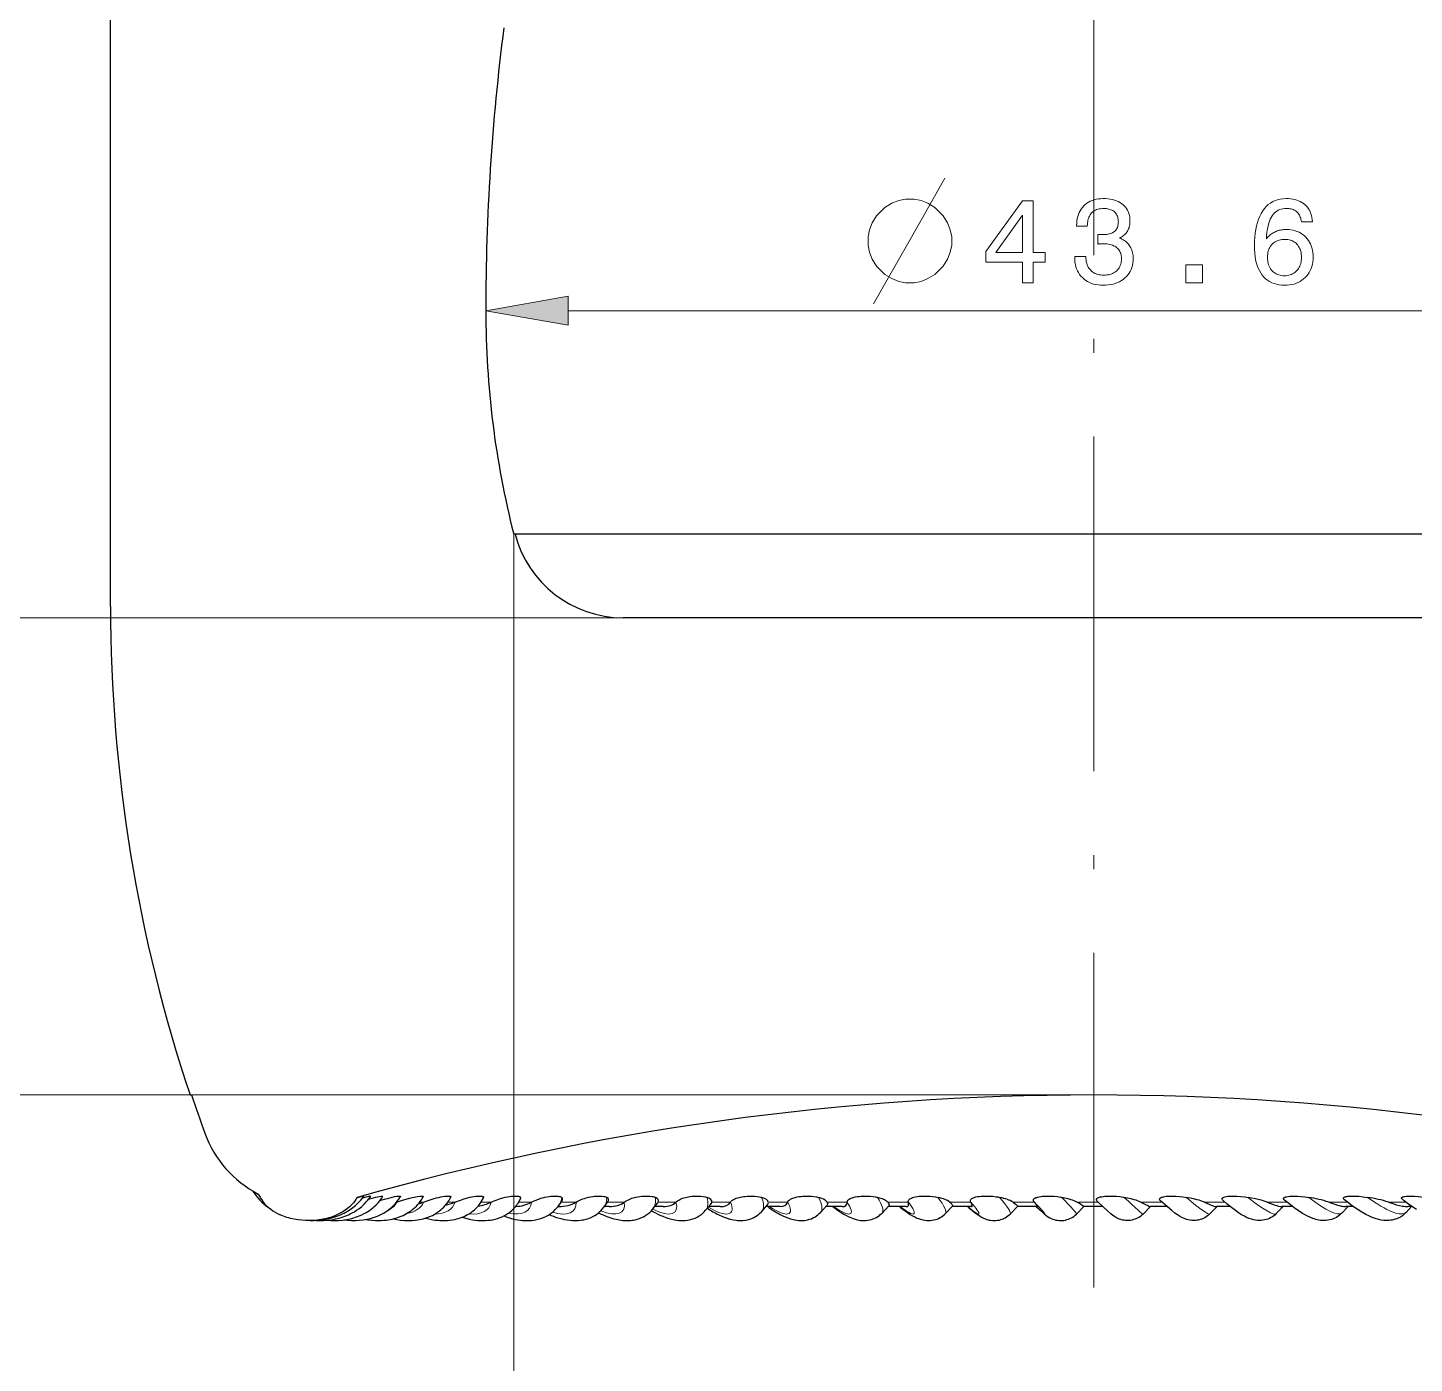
# Model space of a CAD drawing. Extents: x 0 to 297, y 0 to 420.
# Drawn here: x 108.4 to 158.1, y 108.6 to 156.46 of the extents above; entities that cross this region are included whole.
import ezdxf

# ---------------------------------------------------------------- set-up
doc = ezdxf.new("R2010")
doc.units = 0
doc.linetypes.add('DASHDOT', pattern=[18.5, 12, -3, 0.5, -3])

msp = doc.modelspace()

# ---------------------------------------------------------------- linework, layer by layer
at = {"color": 7, "linetype": 'DASHDOT', "lineweight": 13}
msp.add_line((146.616, 111.312), (146.616, 385.317), dxfattribs=at)
at = {"color": 7, "lineweight": 30}
for p, q in [((111.366, 135.715), (111.366, 248.215)), ((167.416, 138.315), (125.816, 138.315)), ((167.366, 138.315), (125.866, 138.315)), ((163.493, 135.315), (129.739, 135.315))]:
    msp.add_line(p, q, dxfattribs=at)
at = {"color": 7, "lineweight": 13}
for p, q in [((127.771, 146.315), (165.462, 146.315)), ((125.816, 138.315), (125.816, 89.014)), ((129.739, 135.315), (84.124, 135.315)), ((146.614, 118.215), (84.124, 118.215))]:
    msp.add_line(p, q, dxfattribs=at)
at = {"color": 7, "lineweight": 30, "ltscale": 0.00125}
msp.add_line((114.216, 118.215), (114.266, 118.215), dxfattribs=at)
at = {"color": 7, "lineweight": 30, "ltscale": 0.000742164}
msp.add_line((120.187, 114.515), (120.202, 114.541), dxfattribs=at)
at = {"color": 7, "lineweight": 30, "ltscale": 0.000290862}
msp.add_line((121.614, 114.37), (121.625, 114.374), dxfattribs=at)
at = {"color": 7, "lineweight": 13, "ltscale": 0.000191116}
msp.add_line((121.625, 114.374), (121.618, 114.374), dxfattribs=at)
at = {"color": 7, "lineweight": 30, "ltscale": 8.27816e-05}
msp.add_line((121.628, 114.375), (121.625, 114.374), dxfattribs=at)
at = {"color": 7, "lineweight": 13, "ltscale": 0.003363}
msp.add_line((122.581, 114.374), (122.447, 114.374), dxfattribs=at)
at = {"color": 7, "lineweight": 30, "ltscale": 7.72495e-05}
msp.add_line((122.584, 114.375), (122.581, 114.374), dxfattribs=at)
at = {"color": 7, "lineweight": 13, "ltscale": 0.006332}
msp.add_line((123.71, 114.374), (123.457, 114.374), dxfattribs=at)
at = {"color": 7, "lineweight": 30, "ltscale": 7.14276e-05}
msp.add_line((123.713, 114.375), (123.71, 114.374), dxfattribs=at)
at = {"color": 7, "lineweight": 13, "ltscale": 0.009035}
msp.add_line((125.004, 114.374), (124.643, 114.374), dxfattribs=at)
at = {"color": 7, "lineweight": 30, "ltscale": 0.001961}
msp.add_line((124.683, 114.441), (124.721, 114.51), dxfattribs=at)
at = {"color": 7, "lineweight": 30, "ltscale": 6.50048e-05}
msp.add_line((125.007, 114.375), (125.004, 114.374), dxfattribs=at)
at = {"color": 7, "lineweight": 30, "ltscale": 0.003677}
msp.add_line((125.975, 114.344), (126.054, 114.468), dxfattribs=at)
at = {"color": 7, "lineweight": 13, "ltscale": 0.011508}
msp.add_line((126.454, 114.374), (125.994, 114.374), dxfattribs=at)
at = {"color": 7, "lineweight": 30, "ltscale": 5.85606e-05}
msp.add_line((126.456, 114.375), (126.454, 114.374), dxfattribs=at)
at = {"color": 7, "lineweight": 30, "ltscale": 0.005023}
msp.add_line((127.434, 114.26), (127.548, 114.426), dxfattribs=at)
at = {"color": 7, "lineweight": 13, "ltscale": 0.013426}
msp.add_line((128.049, 114.374), (127.512, 114.374), dxfattribs=at)
at = {"color": 7, "lineweight": 30, "ltscale": 5.18462e-05}
msp.add_line((128.051, 114.375), (128.049, 114.374), dxfattribs=at)
at = {"color": 7, "lineweight": 30, "ltscale": 0.006027}
msp.add_line((129.048, 114.19), (129.193, 114.383), dxfattribs=at)
at = {"color": 7, "lineweight": 13, "ltscale": 0.014812}
msp.add_line((129.778, 114.374), (129.186, 114.374), dxfattribs=at)
at = {"color": 7, "lineweight": 30, "ltscale": 4.53372e-05}
msp.add_line((129.78, 114.375), (129.778, 114.374), dxfattribs=at)
at = {"color": 7, "lineweight": 30, "ltscale": 0.006765}
msp.add_line((130.806, 114.131), (130.976, 114.342), dxfattribs=at)
at = {"color": 7, "lineweight": 13, "ltscale": 0.015791}
msp.add_line((131.628, 114.374), (130.997, 114.374), dxfattribs=at)
at = {"color": 7, "lineweight": 30, "ltscale": 3.93857e-05}
msp.add_line((131.629, 114.375), (131.628, 114.374), dxfattribs=at)
at = {"color": 7, "lineweight": 13, "ltscale": 0.016655}
msp.add_line((133.587, 114.374), (132.92, 114.374), dxfattribs=at)
at = {"color": 7, "lineweight": 30, "ltscale": 3.38564e-05}
msp.add_line((133.587, 114.375), (133.587, 114.374), dxfattribs=at)
at = {"color": 7, "lineweight": 13, "ltscale": 0.0174}
msp.add_line((135.639, 114.374), (134.943, 114.374), dxfattribs=at)
at = {"color": 7, "lineweight": 30, "ltscale": 3.00491e-05}
msp.add_line((135.639, 114.375), (135.639, 114.374), dxfattribs=at)
at = {"color": 7, "lineweight": 13, "ltscale": 0.018019}
msp.add_line((137.77, 114.374), (137.049, 114.374), dxfattribs=at)
at = {"color": 7, "lineweight": 30, "ltscale": 2.827e-05}
msp.add_line((137.77, 114.375), (137.77, 114.374), dxfattribs=at)
at = {"color": 7, "lineweight": 13, "ltscale": 0.018509}
msp.add_line((139.965, 114.374), (139.224, 114.374), dxfattribs=at)
at = {"color": 7, "lineweight": 30, "ltscale": 2.90519e-05}
msp.add_line((139.964, 114.375), (139.965, 114.374), dxfattribs=at)
at = {"color": 7, "lineweight": 13, "ltscale": 0.018865}
msp.add_line((142.207, 114.374), (141.453, 114.374), dxfattribs=at)
at = {"color": 7, "lineweight": 30, "ltscale": 3.2272e-05}
msp.add_line((142.207, 114.375), (142.207, 114.374), dxfattribs=at)
at = {"color": 7, "lineweight": 13, "ltscale": 0.019085}
msp.add_line((144.482, 114.374), (143.719, 114.374), dxfattribs=at)
at = {"color": 7, "lineweight": 30, "ltscale": 3.70733e-05}
msp.add_line((144.481, 114.375), (144.482, 114.374), dxfattribs=at)
at = {"color": 7, "lineweight": 13, "ltscale": 0.019168}
msp.add_line((146.772, 114.374), (146.005, 114.374), dxfattribs=at)
at = {"color": 7, "lineweight": 13, "ltscale": 0.019112}
msp.add_line((149.061, 114.374), (148.296, 114.374), dxfattribs=at)
at = {"color": 7, "lineweight": 13, "ltscale": 0.018476}
msp.add_line((151.314, 114.374), (150.575, 114.374), dxfattribs=at)
at = {"color": 7, "lineweight": 13, "ltscale": 0.017774}
msp.add_line((153.537, 114.374), (152.826, 114.374), dxfattribs=at)
at = {"color": 7, "lineweight": 13, "ltscale": 0.01684}
msp.add_line((155.705, 114.374), (155.031, 114.374), dxfattribs=at)
at = {"color": 7, "lineweight": 13, "ltscale": 0.015709}
msp.add_line((157.805, 114.374), (157.176, 114.374), dxfattribs=at)
at = {"color": 7, "lineweight": 30, "ltscale": 0.002009}
msp.add_line((127.089, 113.931), (127.163, 113.9), dxfattribs=at)
at = {"color": 7, "lineweight": 30, "ltscale": 0.000643539}
msp.add_line((127.427, 114.215), (127.402, 114.215), dxfattribs=at)
at = {"color": 7, "lineweight": 30, "ltscale": 0.0043}
msp.add_line((129.239, 114.215), (129.067, 114.215), dxfattribs=at)
at = {"color": 7, "lineweight": 30, "ltscale": 0.007533}
msp.add_line((131.175, 114.215), (130.874, 114.215), dxfattribs=at)
at = {"color": 7, "lineweight": 30, "ltscale": 0.007391}
msp.add_line((132.697, 114.082), (132.889, 114.307), dxfattribs=at)
at = {"color": 7, "lineweight": 30, "ltscale": 0.010326}
msp.add_line((133.223, 114.215), (132.81, 114.215), dxfattribs=at)
at = {"color": 7, "lineweight": 30, "ltscale": 0.007921}
msp.add_line((134.706, 114.042), (134.917, 114.278), dxfattribs=at)
at = {"color": 7, "lineweight": 30, "ltscale": 0.012704}
msp.add_line((135.368, 114.215), (134.86, 114.215), dxfattribs=at)
at = {"color": 7, "lineweight": 30, "ltscale": 0.008365}
msp.add_line((136.818, 114.01), (137.046, 114.255), dxfattribs=at)
at = {"color": 7, "lineweight": 30, "ltscale": 0.01463}
msp.add_line((137.593, 114.215), (137.008, 114.215), dxfattribs=at)
at = {"color": 7, "lineweight": 30, "ltscale": 0.008727}
msp.add_line((139.019, 113.986), (139.26, 114.238), dxfattribs=at)
at = {"color": 7, "lineweight": 30, "ltscale": 0.016133}
msp.add_line((139.884, 114.215), (139.238, 114.215), dxfattribs=at)
at = {"color": 7, "lineweight": 30, "ltscale": 0.009014}
msp.add_line((141.292, 113.968), (141.544, 114.226), dxfattribs=at)
at = {"color": 7, "lineweight": 30, "ltscale": 0.017215}
msp.add_line((142.222, 114.215), (141.534, 114.215), dxfattribs=at)
at = {"color": 7, "lineweight": 30, "ltscale": 0.009223}
msp.add_line((143.621, 113.956), (143.881, 114.218), dxfattribs=at)
at = {"color": 7, "lineweight": 30, "ltscale": 0.018061}
msp.add_line((144.593, 114.215), (143.871, 114.215), dxfattribs=at)
at = {"color": 7, "lineweight": 30, "ltscale": 0.006189}
msp.add_line((144.549, 114.215), (144.731, 114.047), dxfattribs=at)
at = {"color": 7, "lineweight": 30, "ltscale": 0.009359}
msp.add_line((145.989, 113.95), (146.253, 114.215), dxfattribs=at)
at = {"color": 7, "lineweight": 30, "ltscale": 0.01712}
msp.add_line((146.938, 114.215), (146.253, 114.215), dxfattribs=at)
at = {"color": 7, "lineweight": 30, "ltscale": 0.009419}
msp.add_line((148.378, 113.95), (148.644, 114.217), dxfattribs=at)
at = {"color": 7, "lineweight": 30, "ltscale": 0.014911}
msp.add_line((149.235, 114.215), (148.638, 114.215), dxfattribs=at)
at = {"color": 7, "lineweight": 30, "ltscale": 0.009121}
msp.add_line((150.772, 113.956), (151.029, 114.215), dxfattribs=at)
at = {"color": 7, "lineweight": 30, "ltscale": 0.012449}
msp.add_line((151.507, 114.215), (151.009, 114.215), dxfattribs=at)
at = {"color": 7, "lineweight": 30, "ltscale": 0.00865}
msp.add_line((153.153, 113.968), (153.395, 114.215), dxfattribs=at)
at = {"color": 7, "lineweight": 30, "ltscale": 0.009764}
msp.add_line((153.738, 114.215), (153.348, 114.215), dxfattribs=at)
at = {"color": 7, "lineweight": 30, "ltscale": 0.007937}
msp.add_line((155.505, 113.986), (155.724, 114.215), dxfattribs=at)
at = {"color": 7, "lineweight": 30, "ltscale": 0.006901}
msp.add_line((155.914, 114.215), (155.638, 114.215), dxfattribs=at)
at = {"color": 7, "lineweight": 30, "ltscale": 0.006989}
msp.add_line((157.81, 114.01), (158, 114.215), dxfattribs=at)
at = {"color": 7, "lineweight": 30, "ltscale": 0.00389}
msp.add_line((158.019, 114.215), (157.864, 114.215), dxfattribs=at)
at = {"color": 7, "lineweight": 13}
msp.add_lwpolyline([(138.717, 146.565), (140.417, 149.565), (141.267, 151.065)], dxfattribs=at)
for points in [[(140.167, 150.315), (139.867, 150.315), (139.617, 150.265), (139.367, 150.165), (139.117, 150.015), (138.817, 149.715), (138.667, 149.465), (138.567, 149.215), (138.517, 148.965), (138.517, 148.665), (138.567, 148.415), (138.667, 148.165), (138.817, 147.915), (139.117, 147.615), (139.367, 147.465), (139.617, 147.365), (139.867, 147.315), (140.167, 147.315), (140.417, 147.365), (140.667, 147.465), (140.917, 147.615), (141.217, 147.915), (141.367, 148.165), (141.467, 148.415), (141.517, 148.665), (141.517, 148.965), (141.467, 149.215), (141.367, 149.465), (141.217, 149.715), (140.917, 150.015), (140.667, 150.165), (140.417, 150.265)], [(144.054, 147.315), (144.054, 148.057), (142.736, 148.057), (142.736, 148.437), (144.05, 150.248), (144.442, 150.248), (144.442, 148.403), (144.87, 148.403), (144.87, 148.057), (144.442, 148.057), (144.442, 147.315)], [(145.926, 148.255), (146.325, 148.255), (146.328, 148.194), (146.334, 148.135), (146.343, 148.078), (146.356, 148.025), (146.371, 147.975), (146.39, 147.927), (146.413, 147.882), (146.438, 147.84), (146.467, 147.801), (146.499, 147.765), (146.533, 147.732), (146.571, 147.703), (146.611, 147.677), (146.654, 147.654), (146.7, 147.635), (146.748, 147.619), (146.799, 147.607), (146.852, 147.598), (146.909, 147.593), (146.968, 147.591), (147.025, 147.593), (147.081, 147.598), (147.133, 147.606), (147.184, 147.617), (147.231, 147.631), (147.277, 147.648), (147.319, 147.669), (147.36, 147.692), (147.397, 147.719), (147.433, 147.749), (147.465, 147.782), (147.494, 147.817), (147.519, 147.855), (147.541, 147.895), (147.56, 147.937), (147.575, 147.982), (147.587, 148.029), (147.595, 148.078), (147.601, 148.13), (147.602, 148.184), (147.601, 148.233), (147.596, 148.28), (147.587, 148.324), (147.575, 148.367), (147.56, 148.407), (147.542, 148.445), (147.52, 148.481), (147.495, 148.514), (147.467, 148.546), (147.435, 148.575), (147.4, 148.601), (147.362, 148.625), (147.322, 148.646), (147.279, 148.665), (147.233, 148.68), (147.185, 148.693), (147.133, 148.702), (147.079, 148.709), (147.023, 148.714), (146.963, 148.715), (146.955, 148.715), (146.946, 148.715), (146.938, 148.715), (146.929, 148.715), (146.92, 148.714), (146.911, 148.714), (146.902, 148.714), (146.893, 148.714), (146.884, 148.713), (146.875, 148.713), (146.865, 148.712), (146.855, 148.712), (146.844, 148.711), (146.833, 148.711), (146.821, 148.71), (146.809, 148.71), (146.796, 148.709), (146.782, 148.708), (146.768, 148.707), (146.753, 148.707), (146.753, 149.046), (146.762, 149.046), (146.771, 149.045), (146.78, 149.045), (146.789, 149.044), (146.798, 149.044), (146.807, 149.044), (146.816, 149.044), (146.824, 149.043), (146.833, 149.043), (146.841, 149.043), (146.85, 149.043), (146.858, 149.042), (146.866, 149.042), (146.874, 149.042), (146.882, 149.042), (146.89, 149.042), (146.897, 149.042), (146.905, 149.042), (146.912, 149.042), (146.919, 149.042), (146.976, 149.043), (147.03, 149.046), (147.08, 149.052), (147.128, 149.06), (147.172, 149.07), (147.214, 149.083), (147.253, 149.098), (147.288, 149.115), (147.321, 149.135), (147.35, 149.157), (147.377, 149.181), (147.401, 149.207), (147.422, 149.237), (147.44, 149.268), (147.455, 149.302), (147.468, 149.338), (147.478, 149.377), (147.485, 149.418), (147.489, 149.462), (147.491, 149.508), (147.489, 149.552), (147.485, 149.595), (147.478, 149.635), (147.469, 149.673), (147.457, 149.709), (147.442, 149.743), (147.424, 149.775), (147.404, 149.805), (147.38, 149.832), (147.355, 149.858), (147.326, 149.881), (147.295, 149.902), (147.262, 149.92), (147.227, 149.936), (147.189, 149.949), (147.148, 149.96), (147.106, 149.969), (147.061, 149.975), (147.013, 149.979), (146.963, 149.98), (146.908, 149.978), (146.854, 149.973), (146.804, 149.965), (146.756, 149.954), (146.711, 149.939), (146.669, 149.921), (146.63, 149.9), (146.593, 149.876), (146.559, 149.848), (146.528, 149.818), (146.5, 149.784), (146.475, 149.747), (146.452, 149.707), (146.433, 149.663), (146.417, 149.617), (146.403, 149.568), (146.393, 149.516), (146.385, 149.461), (146.381, 149.402), (146.379, 149.341), (145.996, 149.341), (145.996, 149.371), (145.998, 149.457), (146.006, 149.54), (146.019, 149.619), (146.037, 149.694), (146.06, 149.766), (146.088, 149.835), (146.121, 149.9), (146.16, 149.961), (146.203, 150.019), (146.252, 150.073), (146.305, 150.122), (146.362, 150.167), (146.422, 150.206), (146.485, 150.24), (146.553, 150.269), (146.623, 150.292), (146.698, 150.311), (146.776, 150.324), (146.857, 150.331), (146.942, 150.334), (147.032, 150.332), (147.118, 150.326), (147.2, 150.315), (147.277, 150.3), (147.35, 150.281), (147.42, 150.257), (147.485, 150.23), (147.546, 150.198), (147.602, 150.162), (147.655, 150.121), (147.703, 150.077), (147.746, 150.029), (147.784, 149.978), (147.817, 149.924), (147.845, 149.866), (147.867, 149.805), (147.885, 149.74), (147.898, 149.673), (147.905, 149.601), (147.908, 149.527), (147.907, 149.484), (147.904, 149.442), (147.899, 149.402), (147.893, 149.363), (147.884, 149.325), (147.873, 149.289), (147.861, 149.254), (147.847, 149.22), (147.83, 149.187), (147.812, 149.156), (147.792, 149.126), (147.77, 149.097), (147.746, 149.07), (147.721, 149.044), (147.693, 149.02), (147.664, 148.997), (147.633, 148.976), (147.6, 148.957), (147.565, 148.938), (147.528, 148.922), (147.576, 148.903), (147.621, 148.882), (147.663, 148.86), (147.704, 148.835), (147.742, 148.808), (147.777, 148.78), (147.811, 148.749), (147.842, 148.717), (147.87, 148.682), (147.896, 148.645), (147.92, 148.607), (147.942, 148.567), (147.96, 148.525), (147.977, 148.481), (147.99, 148.436), (148.002, 148.389), (148.011, 148.34), (148.017, 148.29), (148.021, 148.238), (148.022, 148.184), (148.019, 148.099), (148.01, 148.018), (147.995, 147.94), (147.975, 147.865), (147.948, 147.794), (147.916, 147.727), (147.877, 147.662), (147.833, 147.602), (147.783, 147.544), (147.727, 147.49), (147.666, 147.44), (147.601, 147.396), (147.532, 147.357), (147.459, 147.323), (147.383, 147.294), (147.303, 147.271), (147.218, 147.252), (147.13, 147.239), (147.038, 147.231), (146.942, 147.229), (146.852, 147.231), (146.764, 147.24), (146.681, 147.253), (146.601, 147.272), (146.525, 147.297), (146.453, 147.327), (146.385, 147.362), (146.32, 147.403), (146.26, 147.449), (146.202, 147.501), (146.15, 147.557), (146.103, 147.617), (146.062, 147.68), (146.026, 147.747), (145.995, 147.818), (145.97, 147.892), (145.951, 147.97), (145.937, 148.052), (145.929, 148.137), (145.926, 148.226)], [(154.448, 149.503), (154.051, 149.503), (154.046, 149.549), (154.037, 149.593), (154.027, 149.634), (154.014, 149.673), (153.999, 149.71), (153.982, 149.744), (153.962, 149.777), (153.94, 149.807), (153.916, 149.835), (153.889, 149.861), (153.86, 149.884), (153.829, 149.905), (153.796, 149.924), (153.761, 149.94), (153.724, 149.953), (153.685, 149.964), (153.644, 149.973), (153.6, 149.979), (153.555, 149.983), (153.507, 149.984), (153.443, 149.981), (153.382, 149.973), (153.324, 149.96), (153.269, 149.941), (153.217, 149.917), (153.168, 149.887), (153.122, 149.852), (153.08, 149.811), (153.04, 149.766), (153.004, 149.714), (152.97, 149.658), (152.939, 149.595), (152.912, 149.527), (152.887, 149.454), (152.865, 149.375), (152.846, 149.29), (152.83, 149.2), (152.817, 149.104), (152.806, 149.003), (152.799, 148.896), (152.825, 148.928), (152.852, 148.958), (152.88, 148.987), (152.909, 149.014), (152.939, 149.039), (152.971, 149.063), (153.003, 149.085), (153.037, 149.106), (153.072, 149.125), (153.108, 149.143), (153.145, 149.159), (153.183, 149.173), (153.221, 149.186), (153.261, 149.197), (153.301, 149.206), (153.342, 149.214), (153.384, 149.22), (153.427, 149.224), (153.471, 149.226), (153.516, 149.227), (153.599, 149.225), (153.68, 149.216), (153.757, 149.203), (153.831, 149.184), (153.902, 149.159), (153.969, 149.129), (154.034, 149.094), (154.095, 149.053), (154.153, 149.006), (154.207, 148.954), (154.258, 148.898), (154.303, 148.838), (154.343, 148.775), (154.377, 148.708), (154.407, 148.638), (154.43, 148.564), (154.449, 148.487), (154.462, 148.406), (154.47, 148.322), (154.473, 148.234), (154.47, 148.147), (154.462, 148.062), (154.448, 147.981), (154.428, 147.904), (154.403, 147.829), (154.372, 147.758), (154.335, 147.691), (154.293, 147.626), (154.245, 147.566), (154.192, 147.508), (154.133, 147.455), (154.072, 147.407), (154.007, 147.366), (153.939, 147.329), (153.867, 147.299), (153.791, 147.273), (153.712, 147.254), (153.63, 147.24), (153.544, 147.231), (153.455, 147.229), (153.352, 147.232), (153.254, 147.243), (153.161, 147.262), (153.073, 147.287), (152.989, 147.32), (152.911, 147.36), (152.838, 147.407), (152.769, 147.462), (152.706, 147.524), (152.647, 147.593), (152.594, 147.67), (152.546, 147.752), (152.504, 147.841), (152.468, 147.937), (152.437, 148.039), (152.412, 148.147), (152.392, 148.262), (152.378, 148.383), (152.37, 148.511), (152.367, 148.645), (152.37, 148.803), (152.379, 148.953), (152.394, 149.096), (152.415, 149.231), (152.441, 149.36), (152.474, 149.481), (152.513, 149.595), (152.558, 149.701), (152.608, 149.8), (152.665, 149.892), (152.727, 149.976), (152.794, 150.051), (152.866, 150.118), (152.942, 150.175), (153.023, 150.224), (153.109, 150.263), (153.2, 150.294), (153.296, 150.316), (153.396, 150.33), (153.501, 150.334), (153.585, 150.332), (153.665, 150.325), (153.742, 150.315), (153.815, 150.299), (153.884, 150.28), (153.95, 150.256), (154.012, 150.228), (154.07, 150.195), (154.125, 150.158), (154.177, 150.117), (154.224, 150.072), (154.267, 150.023), (154.305, 149.971), (154.339, 149.915), (154.368, 149.855), (154.393, 149.792), (154.414, 149.725), (154.429, 149.655), (154.441, 149.581)], [(143.099, 148.403), (144.054, 148.403), (144.054, 149.746)], [(154.056, 148.23), (154.054, 148.288), (154.049, 148.343), (154.041, 148.395), (154.03, 148.446), (154.015, 148.494), (153.997, 148.539), (153.976, 148.583), (153.952, 148.623), (153.924, 148.662), (153.893, 148.698), (153.86, 148.731), (153.824, 148.761), (153.787, 148.787), (153.747, 148.81), (153.706, 148.829), (153.662, 148.845), (153.616, 148.857), (153.569, 148.866), (153.519, 148.871), (153.467, 148.873), (153.41, 148.871), (153.354, 148.866), (153.302, 148.858), (153.252, 148.845), (153.204, 148.83), (153.159, 148.811), (153.117, 148.788), (153.077, 148.762), (153.039, 148.733), (153.005, 148.7), (152.973, 148.664), (152.944, 148.626), (152.919, 148.585), (152.897, 148.541), (152.879, 148.495), (152.864, 148.446), (152.852, 148.395), (152.844, 148.341), (152.839, 148.285), (152.837, 148.226), (152.839, 148.167), (152.844, 148.11), (152.852, 148.056), (152.863, 148.005), (152.878, 147.955), (152.897, 147.909), (152.918, 147.865), (152.943, 147.823), (152.971, 147.784), (153.002, 147.747), (153.037, 147.714), (153.073, 147.684), (153.112, 147.657), (153.154, 147.634), (153.197, 147.614), (153.243, 147.599), (153.292, 147.586), (153.342, 147.577), (153.395, 147.572), (153.45, 147.57), (153.503, 147.572), (153.554, 147.578), (153.603, 147.587), (153.65, 147.599), (153.695, 147.616), (153.737, 147.636), (153.778, 147.66), (153.817, 147.687), (153.853, 147.718), (153.888, 147.753), (153.92, 147.79), (153.948, 147.83), (153.973, 147.872), (153.995, 147.917), (154.014, 147.963), (154.029, 148.012), (154.04, 148.063), (154.049, 148.117), (154.054, 148.172)], [(149.915, 147.315), (149.915, 147.958), (150.512, 147.958), (150.512, 147.315)], [(127.771, 146.836), (124.816, 146.315), (127.771, 145.794)]]:
    msp.add_lwpolyline(points, close=True, dxfattribs=at)
at = {"color": 7, "lineweight": 30}
for points in [[(116.746, 114.515), (116.782, 114.457), (116.823, 114.401), (116.866, 114.347), (116.9, 114.308), (116.936, 114.27), (117.012, 114.198), (117.093, 114.131), (117.178, 114.069), (117.264, 114.015), (117.353, 113.966), (117.445, 113.921)], [(120.187, 114.515), (120.16, 114.473), (120.132, 114.432), (120.071, 114.353), (120.004, 114.278), (119.931, 114.208), (119.854, 114.142), (119.772, 114.082), (119.687, 114.026), (119.597, 113.975), (119.505, 113.929), (119.41, 113.888), (119.314, 113.852), (119.25, 113.831), (119.185, 113.811), (119.117, 113.793), (119.049, 113.777), (118.912, 113.751), (118.775, 113.732), (118.637, 113.72), (118.498, 113.715), (118.359, 113.717), (118.222, 113.726), (118.086, 113.741), (117.951, 113.763), (117.817, 113.793), (117.751, 113.81), (117.685, 113.83), (117.563, 113.872), (117.504, 113.896), (117.445, 113.921)], [(118.516, 113.716), (118.657, 113.717), (118.797, 113.725), (118.937, 113.74), (119.076, 113.762), (119.213, 113.792), (119.292, 113.812), (119.373, 113.836), (119.478, 113.872), (119.546, 113.898), (119.611, 113.925), (119.674, 113.954), (119.737, 113.985), (119.799, 114.018), (119.861, 114.053), (119.92, 114.09), (120.001, 114.145), (120.099, 114.219), (120.149, 114.261), (120.198, 114.305), (120.268, 114.374), (120.335, 114.447), (120.392, 114.518), (120.448, 114.594)], [(118.718, 113.719), (118.86, 113.715), (119.002, 113.718), (119.144, 113.729), (119.285, 113.747), (119.355, 113.759), (119.424, 113.772), (119.493, 113.788), (119.562, 113.806), (119.63, 113.826), (119.698, 113.847), (119.764, 113.871), (119.83, 113.897), (119.896, 113.925), (119.96, 113.956), (120.023, 113.988), (120.105, 114.034), (120.185, 114.084), (120.26, 114.137), (120.31, 114.174), (120.357, 114.213), (120.412, 114.261), (120.464, 114.31), (120.532, 114.382), (120.581, 114.438), (120.626, 114.496), (120.67, 114.557), (120.692, 114.591)], [(119.121, 113.727), (119.26, 113.718), (119.399, 113.715), (119.538, 113.72), (119.676, 113.732), (119.744, 113.741), (119.818, 113.753), (119.892, 113.767), (120.012, 113.795), (120.082, 113.815), (120.148, 113.835), (120.213, 113.858), (120.278, 113.883), (120.368, 113.922), (120.461, 113.968), (120.528, 114.005), (120.589, 114.042), (120.649, 114.081), (120.706, 114.123), (120.762, 114.167), (120.807, 114.204), (120.89, 114.281), (120.93, 114.323), (120.969, 114.366), (121.005, 114.409), (121.04, 114.454), (121.086, 114.518), (121.129, 114.585)], [(119.722, 113.738), (119.862, 113.724), (120.002, 113.716), (120.142, 113.716), (120.281, 113.724), (120.422, 113.739), (120.481, 113.748), (120.562, 113.764), (120.682, 113.792), (120.76, 113.813), (120.827, 113.835), (120.893, 113.859), (120.96, 113.886), (121.01, 113.908), (121.098, 113.952), (121.152, 113.981), (121.205, 114.013), (121.276, 114.059), (121.343, 114.107), (121.391, 114.145), (121.438, 114.185), (121.513, 114.256), (121.582, 114.331), (121.642, 114.405), (121.701, 114.488), (121.755, 114.576)], [(120.196, 114.53), (120.35, 114.572), (120.422, 114.59), (120.446, 114.595), (120.448, 114.595), (120.448, 114.595), (120.448, 114.594), (120.448, 114.594), (120.448, 114.594)], [(120.404, 114.532), (120.538, 114.566), (120.618, 114.584), (120.665, 114.593), (120.686, 114.595), (120.691, 114.594), (120.692, 114.593), (120.693, 114.592), (120.692, 114.591)], [(120.516, 113.754), (120.586, 113.743), (120.721, 113.727), (120.857, 113.718), (120.992, 113.715), (121.06, 113.717), (121.176, 113.725), (121.245, 113.732), (121.314, 113.741), (121.396, 113.755), (121.463, 113.769), (121.529, 113.785), (121.595, 113.803), (121.685, 113.832), (121.778, 113.867), (121.852, 113.9), (121.916, 113.931), (121.978, 113.965), (122.039, 114.001), (122.098, 114.04), (122.159, 114.084), (122.217, 114.132), (122.274, 114.182), (122.327, 114.234), (122.376, 114.287), (122.422, 114.342), (122.466, 114.4), (122.506, 114.459), (122.538, 114.511), (122.567, 114.564)], [(120.616, 114.483), (120.785, 114.529), (120.88, 114.553), (120.951, 114.569), (121.06, 114.59), (121.092, 114.594), (121.113, 114.595), (121.126, 114.593), (121.129, 114.591), (121.13, 114.588), (121.129, 114.585)], [(121.022, 114.431), (121.185, 114.48), (121.339, 114.523), (121.42, 114.543), (121.549, 114.572), (121.633, 114.587), (121.692, 114.594), (121.731, 114.594), (121.748, 114.591), (121.754, 114.587), (121.757, 114.582), (121.755, 114.576)], [(121.493, 113.775), (121.627, 113.75), (121.763, 113.731), (121.899, 113.719), (122.035, 113.715), (122.103, 113.716), (122.179, 113.72), (122.284, 113.728), (122.371, 113.74), (122.442, 113.752), (122.51, 113.766), (122.577, 113.782), (122.644, 113.801), (122.717, 113.825), (122.805, 113.859), (122.9, 113.902), (122.967, 113.937), (123.026, 113.971), (123.089, 114.012), (123.154, 114.059), (123.206, 114.101), (123.256, 114.144), (123.315, 114.201), (123.372, 114.265), (123.43, 114.337), (123.462, 114.381), (123.491, 114.425), (123.52, 114.473), (123.56, 114.548)], [(121.628, 114.375), (121.756, 114.42), (121.829, 114.444), (121.959, 114.484), (122.082, 114.519), (122.175, 114.542), (122.249, 114.559), (122.363, 114.58), (122.45, 114.592), (122.51, 114.595), (122.532, 114.593), (122.549, 114.591), (122.563, 114.585), (122.567, 114.58), (122.569, 114.576), (122.569, 114.57), (122.567, 114.564)], [(122.584, 114.375), (122.714, 114.424), (122.791, 114.451), (122.93, 114.494), (123.055, 114.528), (123.135, 114.547), (123.202, 114.562), (123.277, 114.575), (123.338, 114.585), (123.432, 114.594), (123.469, 114.595), (123.499, 114.594), (123.522, 114.591), (123.54, 114.586), (123.55, 114.582), (123.557, 114.577), (123.562, 114.569), (123.563, 114.559), (123.56, 114.548)], [(122.647, 113.803), (122.777, 113.772), (122.914, 113.746), (123.002, 113.734), (123.096, 113.724), (123.171, 113.719), (123.237, 113.716), (123.304, 113.715), (123.37, 113.717), (123.441, 113.72), (123.515, 113.727), (123.622, 113.742), (123.703, 113.756), (123.77, 113.772), (123.836, 113.79), (123.902, 113.811), (123.968, 113.835), (124.035, 113.863), (124.1, 113.893), (124.165, 113.928), (124.222, 113.961), (124.276, 113.997), (124.33, 114.036), (124.407, 114.1), (124.479, 114.168), (124.515, 114.207), (124.55, 114.247), (124.609, 114.325), (124.647, 114.382), (124.683, 114.441)], [(123.713, 114.375), (123.833, 114.424), (123.907, 114.451), (124.04, 114.495), (124.163, 114.529), (124.246, 114.548), (124.318, 114.563), (124.391, 114.576), (124.454, 114.585), (124.542, 114.593), (124.61, 114.595), (124.662, 114.59), (124.683, 114.586), (124.7, 114.581), (124.717, 114.572), (124.728, 114.561), (124.732, 114.547)], [(123.973, 113.837), (124.098, 113.8), (124.224, 113.77), (124.357, 113.745), (124.429, 113.734), (124.536, 113.723), (124.608, 113.718), (124.673, 113.716), (124.738, 113.715), (124.803, 113.717), (124.906, 113.725), (124.986, 113.734), (125.063, 113.747), (125.148, 113.766), (125.233, 113.79), (125.327, 113.822), (125.406, 113.855), (125.483, 113.892), (125.534, 113.92), (125.584, 113.951), (125.634, 113.984), (125.682, 114.02), (125.754, 114.08), (125.822, 114.147), (125.881, 114.213), (125.914, 114.255), (125.946, 114.299), (125.975, 114.344)], [(125.007, 114.375), (125.058, 114.399), (125.116, 114.424), (125.184, 114.451), (125.311, 114.495), (125.43, 114.528), (125.516, 114.549), (125.59, 114.564), (125.664, 114.576), (125.727, 114.585), (125.822, 114.593), (125.899, 114.595), (125.96, 114.59), (125.985, 114.587), (126.007, 114.581), (126.032, 114.572), (126.05, 114.561), (126.062, 114.547)], [(126.456, 114.375), (126.501, 114.399), (126.554, 114.424), (126.616, 114.452), (126.675, 114.474), (126.736, 114.495), (126.795, 114.513), (126.85, 114.528), (126.937, 114.549), (127.014, 114.564), (127.087, 114.576), (127.151, 114.585), (127.252, 114.593), (127.336, 114.595), (127.406, 114.591), (127.463, 114.581), (127.487, 114.575), (127.508, 114.567), (127.526, 114.558), (127.54, 114.547)], [(128.051, 114.375), (128.09, 114.399), (128.136, 114.425), (128.193, 114.452), (128.24, 114.472), (128.289, 114.49), (128.352, 114.511), (128.412, 114.528), (128.5, 114.549), (128.578, 114.565), (128.65, 114.576), (128.715, 114.585), (128.822, 114.593), (128.913, 114.595), (128.991, 114.591), (129.057, 114.581), (129.087, 114.575), (129.115, 114.566), (129.136, 114.557), (129.155, 114.547)], [(129.78, 114.375), (129.812, 114.399), (129.852, 114.425), (129.902, 114.452), (129.95, 114.475), (130.003, 114.496), (130.056, 114.514), (130.106, 114.528), (130.193, 114.55), (130.272, 114.565), (130.343, 114.576), (130.409, 114.584), (130.52, 114.593), (130.617, 114.595), (130.702, 114.591), (130.777, 114.581), (130.814, 114.574), (130.847, 114.566), (130.873, 114.557), (130.897, 114.547)], [(131.629, 114.375), (131.655, 114.399), (131.688, 114.425), (131.731, 114.452), (131.774, 114.475), (131.823, 114.496), (131.872, 114.514), (131.919, 114.528), (131.977, 114.544), (132.031, 114.556), (132.13, 114.573), (132.219, 114.584), (132.334, 114.593), (132.437, 114.595), (132.529, 114.591), (132.612, 114.581), (132.686, 114.567), (132.72, 114.558), (132.751, 114.547)], [(133.587, 114.375), (133.602, 114.395), (133.623, 114.417), (133.642, 114.435), (133.667, 114.453), (133.705, 114.475), (133.749, 114.496), (133.794, 114.514), (133.839, 114.529), (133.895, 114.544), (133.948, 114.556), (133.998, 114.566), (134.059, 114.575), (134.116, 114.583), (134.185, 114.589), (134.25, 114.593), (134.358, 114.595), (134.46, 114.59), (134.55, 114.581), (134.632, 114.567), (134.67, 114.558), (134.706, 114.547)], [(135.639, 114.375), (135.647, 114.394), (135.66, 114.414), (135.672, 114.429), (135.687, 114.445), (135.711, 114.464), (135.741, 114.483), (135.781, 114.503), (135.824, 114.52), (135.865, 114.533), (135.905, 114.545), (135.979, 114.561), (136.048, 114.573), (136.115, 114.582), (136.18, 114.588), (136.29, 114.594), (136.394, 114.594), (136.49, 114.589), (136.581, 114.58), (136.666, 114.566), (136.746, 114.547)], [(137.049, 114.374), (137.057, 114.355), (137.063, 114.337), (137.065, 114.321), (137.066, 114.307), (137.063, 114.287), (137.057, 114.27), (137.046, 114.255)], [(137.77, 114.375), (137.772, 114.393), (137.778, 114.411), (137.785, 114.427), (137.796, 114.444), (137.815, 114.464), (137.841, 114.483), (137.876, 114.503), (137.914, 114.52), (137.952, 114.533), (137.99, 114.545), (138.061, 114.561), (138.129, 114.573), (138.195, 114.582), (138.259, 114.588), (138.378, 114.594), (138.491, 114.594), (138.599, 114.588), (138.701, 114.577), (138.781, 114.564), (138.857, 114.547)], [(139.224, 114.374), (139.208, 114.391), (139.19, 114.408), (139.149, 114.437), (139.103, 114.462), (139.066, 114.479), (139.027, 114.495), (138.945, 114.523), (138.857, 114.547)], [(139.224, 114.374), (139.249, 114.339), (139.266, 114.307), (139.27, 114.293), (139.273, 114.28), (139.273, 114.264), (139.268, 114.25), (139.26, 114.238)], [(139.964, 114.375), (139.961, 114.393), (139.961, 114.411), (139.965, 114.431), (139.975, 114.453), (139.994, 114.475), (140.021, 114.496), (140.047, 114.511), (140.075, 114.523), (140.117, 114.538), (140.158, 114.55), (140.224, 114.565), (140.289, 114.576), (140.354, 114.584), (140.417, 114.59), (140.528, 114.594), (140.634, 114.594), (140.736, 114.589), (140.835, 114.579), (140.931, 114.566), (141.025, 114.547)], [(141.453, 114.374), (141.414, 114.404), (141.37, 114.43), (141.325, 114.452), (141.278, 114.472), (141.224, 114.492), (141.168, 114.51), (141.097, 114.529), (141.025, 114.547)], [(141.453, 114.374), (141.481, 114.348), (141.504, 114.323), (141.523, 114.301), (141.537, 114.281), (141.548, 114.257), (141.55, 114.247), (141.55, 114.238), (141.548, 114.231), (141.544, 114.226)], [(142.207, 114.375), (142.196, 114.399), (142.192, 114.411), (142.19, 114.431), (142.193, 114.448), (142.201, 114.466), (142.214, 114.484), (142.236, 114.501), (142.261, 114.517), (142.303, 114.535), (142.346, 114.549), (142.388, 114.56), (142.447, 114.572), (142.506, 114.58), (142.573, 114.587), (142.638, 114.592), (142.757, 114.595), (142.874, 114.592), (142.988, 114.584), (143.1, 114.57), (143.167, 114.56), (143.232, 114.547)], [(143.719, 114.374), (143.67, 114.404), (143.618, 114.43), (143.568, 114.451), (143.516, 114.47), (143.454, 114.491), (143.389, 114.51), (143.311, 114.529), (143.232, 114.547)], [(143.719, 114.374), (143.796, 114.317), (143.826, 114.292), (143.849, 114.27), (143.865, 114.253), (143.876, 114.239), (143.882, 114.228), (143.883, 114.223), (143.882, 114.221), (143.881, 114.218)], [(144.481, 114.375), (144.461, 114.402), (144.453, 114.416), (144.447, 114.433), (144.445, 114.451), (144.447, 114.461), (144.45, 114.472), (144.455, 114.482), (144.462, 114.491), (144.482, 114.509), (144.499, 114.52), (144.536, 114.537), (144.565, 114.547), (144.594, 114.556), (144.653, 114.569), (144.711, 114.579), (144.774, 114.586), (144.836, 114.591), (144.956, 114.595), (145.075, 114.592), (145.192, 114.585), (145.309, 114.572), (145.425, 114.554), (145.464, 114.547)], [(146.005, 114.374), (145.956, 114.4), (145.905, 114.423), (145.853, 114.443), (145.799, 114.462), (145.689, 114.495), (145.578, 114.523), (145.464, 114.547)], [(146.756, 114.389), (146.733, 114.413), (146.723, 114.427), (146.713, 114.449), (146.711, 114.465), (146.713, 114.482), (146.718, 114.492), (146.725, 114.501), (146.743, 114.518), (146.76, 114.528), (146.778, 114.537), (146.81, 114.55), (146.844, 114.56), (146.896, 114.571), (146.95, 114.58), (147.01, 114.587), (147.072, 114.591), (147.189, 114.595), (147.306, 114.592), (147.423, 114.585), (147.542, 114.572), (147.661, 114.555), (147.705, 114.547)], [(148.378, 113.95), (148.336, 113.911), (148.292, 113.875), (148.245, 113.843), (148.196, 113.814), (148.144, 113.788), (148.091, 113.766), (148.037, 113.748), (147.982, 113.734), (147.925, 113.723), (147.868, 113.717), (147.811, 113.715), (147.753, 113.717), (147.696, 113.724), (147.639, 113.734), (147.583, 113.748), (147.528, 113.767), (147.463, 113.794), (147.419, 113.816), (147.352, 113.857), (147.294, 113.899), (147.216, 113.962), (147.117, 114.049), (146.948, 114.205), (146.756, 114.389)], [(148.296, 114.374), (148.24, 114.4), (148.182, 114.423), (148.124, 114.443), (148.064, 114.462), (147.945, 114.495), (147.825, 114.523), (147.705, 114.547)], [(148.296, 114.374), (148.463, 114.291), (148.546, 114.25), (148.605, 114.224), (148.625, 114.217), (148.638, 114.215)], [(149.012, 114.412), (148.99, 114.435), (148.981, 114.447), (148.973, 114.464), (148.971, 114.481), (148.972, 114.492), (148.977, 114.502), (148.986, 114.515), (148.999, 114.525), (149.013, 114.534), (149.042, 114.548), (149.073, 114.558), (149.106, 114.567), (149.158, 114.577), (149.211, 114.584), (149.264, 114.589), (149.319, 114.593), (149.431, 114.595), (149.555, 114.591), (149.68, 114.582), (149.808, 114.567), (149.937, 114.547)], [(150.772, 113.956), (150.733, 113.919), (150.684, 113.88), (150.637, 113.846), (150.587, 113.816), (150.535, 113.79), (150.481, 113.768), (150.425, 113.749), (150.368, 113.734), (150.31, 113.724), (150.251, 113.717), (150.191, 113.715), (150.131, 113.717), (150.064, 113.725), (149.999, 113.738), (149.939, 113.754), (149.882, 113.773), (149.822, 113.799), (149.767, 113.825), (149.684, 113.873), (149.607, 113.923), (149.521, 113.984), (149.404, 114.075), (149.248, 114.204), (149.081, 114.35), (149.012, 114.412)], [(150.575, 114.374), (150.512, 114.399), (150.448, 114.422), (150.384, 114.443), (150.319, 114.462), (150.191, 114.495), (150.064, 114.523), (149.937, 114.547)], [(150.575, 114.374), (150.749, 114.299), (150.823, 114.269), (150.872, 114.25), (150.916, 114.235), (150.953, 114.224), (150.984, 114.217), (151.009, 114.215)], [(151.248, 114.431), (151.234, 114.445), (151.222, 114.459), (151.212, 114.478), (151.21, 114.496), (151.215, 114.512), (151.224, 114.524), (151.236, 114.534), (151.255, 114.545), (151.277, 114.554), (151.304, 114.563), (151.363, 114.576), (151.413, 114.584), (151.466, 114.589), (151.526, 114.593), (151.587, 114.595), (151.661, 114.594), (151.736, 114.592), (151.877, 114.582), (152.024, 114.566), (152.145, 114.547)], [(153.153, 113.968), (153.11, 113.926), (153.063, 113.888), (153.014, 113.853), (152.963, 113.822), (152.909, 113.795), (152.853, 113.771), (152.794, 113.751), (152.735, 113.736), (152.673, 113.724), (152.611, 113.718), (152.546, 113.715), (152.481, 113.718), (152.406, 113.726), (152.342, 113.738), (152.26, 113.76), (152.173, 113.791), (152.09, 113.828), (152.011, 113.868), (151.911, 113.926), (151.799, 113.998), (151.693, 114.073), (151.548, 114.183), (151.397, 114.304), (151.248, 114.431)], [(152.826, 114.374), (152.756, 114.399), (152.687, 114.422), (152.617, 114.443), (152.548, 114.462), (152.411, 114.495), (152.278, 114.523), (152.145, 114.547)], [(152.826, 114.374), (153.022, 114.299), (153.108, 114.269), (153.167, 114.25), (153.221, 114.235), (153.291, 114.22), (153.321, 114.216), (153.348, 114.215)], [(153.448, 114.448), (153.426, 114.47), (153.419, 114.481), (153.414, 114.491), (153.412, 114.501), (153.413, 114.51), (153.415, 114.518), (153.42, 114.526), (153.43, 114.536), (153.444, 114.545), (153.459, 114.553), (153.486, 114.563), (153.515, 114.571), (153.574, 114.582), (153.636, 114.589), (153.698, 114.593), (153.762, 114.595), (153.835, 114.594), (153.91, 114.591), (154.04, 114.582), (154.175, 114.568), (154.314, 114.547)], [(155.505, 113.986), (155.46, 113.942), (155.412, 113.901), (155.36, 113.864), (155.306, 113.831), (155.249, 113.801), (155.191, 113.776), (155.14, 113.758), (155.065, 113.738), (154.998, 113.725), (154.93, 113.718), (154.857, 113.715), (154.784, 113.718), (154.742, 113.722), (154.68, 113.731), (154.62, 113.744), (154.565, 113.757), (154.512, 113.773), (154.461, 113.791), (154.41, 113.811), (154.331, 113.845), (154.249, 113.886), (154.167, 113.93), (154.097, 113.971), (153.967, 114.053), (153.845, 114.137), (153.723, 114.227), (153.557, 114.357), (153.448, 114.448)], [(155.031, 114.374), (155.179, 114.322), (155.249, 114.299), (155.347, 114.269), (155.416, 114.25), (155.48, 114.235), (155.529, 114.226), (155.575, 114.219), (155.608, 114.216), (155.638, 114.215)], [(155.595, 114.464), (155.576, 114.482), (155.566, 114.499), (155.562, 114.514), (155.564, 114.523), (155.568, 114.532), (155.577, 114.542), (155.588, 114.55), (155.608, 114.56), (155.631, 114.568), (155.655, 114.574), (155.686, 114.581), (155.719, 114.585), (155.771, 114.59), (155.827, 114.594), (155.887, 114.595), (155.95, 114.594), (156.028, 114.591), (156.109, 114.586), (156.264, 114.57), (156.427, 114.547)], [(157.81, 114.01), (157.763, 113.963), (157.712, 113.919), (157.673, 113.89), (157.638, 113.866), (157.601, 113.843), (157.541, 113.811), (157.478, 113.783), (157.411, 113.76), (157.342, 113.741), (157.302, 113.733), (157.248, 113.724), (157.193, 113.718), (157.109, 113.715), (157.025, 113.719), (157.006, 113.72), (156.914, 113.733), (156.824, 113.751), (156.729, 113.778), (156.631, 113.811), (156.539, 113.849), (156.47, 113.88), (156.357, 113.936), (156.224, 114.011), (156.091, 114.094), (155.959, 114.184), (155.826, 114.28), (155.693, 114.383), (155.595, 114.464)], [(157.176, 114.374), (157.372, 114.312), (157.464, 114.285), (157.573, 114.257), (157.674, 114.235), (157.73, 114.226), (157.782, 114.22), (157.824, 114.216), (157.864, 114.215)], [(157.675, 114.478), (157.657, 114.495), (157.647, 114.511), (157.645, 114.524), (157.646, 114.533), (157.65, 114.54), (157.658, 114.548), (157.667, 114.555), (157.677, 114.56), (157.702, 114.57), (157.731, 114.578), (157.762, 114.583), (157.806, 114.589), (157.853, 114.592), (157.916, 114.595), (157.981, 114.594), (158.105, 114.589), (158.24, 114.577), (158.352, 114.564), (158.47, 114.547)], [(158.174, 114.112), (158.033, 114.206), (157.892, 114.306), (157.737, 114.427), (157.675, 114.478)], [(125.457, 113.879), (125.577, 113.837), (125.698, 113.801), (125.82, 113.77), (125.881, 113.757), (125.967, 113.742), (126.064, 113.729), (126.129, 113.722), (126.193, 113.718), (126.257, 113.716), (126.321, 113.716), (126.384, 113.718), (126.46, 113.723), (126.551, 113.734), (126.643, 113.751), (126.742, 113.776), (126.827, 113.803), (126.912, 113.837), (126.969, 113.863), (127.016, 113.887), (127.062, 113.913), (127.109, 113.943), (127.173, 113.988), (127.241, 114.044), (127.308, 114.108), (127.354, 114.157), (127.396, 114.209), (127.434, 114.26)], [(127.163, 113.9), (127.239, 113.87), (127.314, 113.843), (127.393, 113.818), (127.509, 113.784), (127.626, 113.757), (127.734, 113.738), (127.841, 113.724), (127.93, 113.718), (127.992, 113.715), (128.055, 113.716), (128.117, 113.718), (128.221, 113.728), (128.274, 113.736), (128.327, 113.746), (128.414, 113.767), (128.465, 113.782), (128.516, 113.799), (128.566, 113.819), (128.651, 113.858), (128.719, 113.896), (128.784, 113.938), (128.849, 113.985), (128.909, 114.037), (128.928, 114.054), (128.991, 114.12), (129.048, 114.19)], [(129.049, 113.905), (129.158, 113.861), (129.268, 113.822), (129.329, 113.803), (129.411, 113.78), (129.493, 113.76), (129.612, 113.737), (129.671, 113.729), (129.731, 113.722), (129.792, 113.718), (129.854, 113.715), (129.915, 113.716), (130.004, 113.721), (130.059, 113.727), (130.113, 113.735), (130.166, 113.745), (130.247, 113.765), (130.325, 113.79), (130.401, 113.821), (130.466, 113.852), (130.529, 113.888), (130.557, 113.906), (130.627, 113.955), (130.692, 114.01), (130.741, 114.057), (130.787, 114.108), (130.806, 114.131)], [(131.056, 113.912), (131.159, 113.867), (131.264, 113.828), (131.342, 113.801), (131.421, 113.778), (131.535, 113.75), (131.592, 113.739), (131.649, 113.73), (131.735, 113.721), (131.792, 113.717), (131.85, 113.715), (131.907, 113.716), (131.965, 113.72), (132.06, 113.731), (132.108, 113.74), (132.155, 113.751), (132.243, 113.777), (132.318, 113.805), (132.392, 113.84), (132.462, 113.88), (132.504, 113.907), (132.544, 113.936), (132.588, 113.973), (132.645, 114.025), (132.697, 114.082)], [(133.168, 113.921), (133.277, 113.871), (133.363, 113.836), (133.465, 113.799), (133.567, 113.768), (133.591, 113.762), (133.69, 113.74), (133.79, 113.725), (133.841, 113.719), (133.938, 113.715), (133.987, 113.716), (134.036, 113.719), (134.127, 113.73), (134.203, 113.745), (134.278, 113.766), (134.352, 113.793), (134.425, 113.826), (134.485, 113.859), (134.545, 113.899), (134.603, 113.943), (134.644, 113.979), (134.683, 114.018), (134.706, 114.042)], [(135.371, 113.933), (135.461, 113.888), (135.551, 113.847), (135.646, 113.809), (135.742, 113.776), (135.833, 113.751), (135.896, 113.737), (135.961, 113.727), (136.034, 113.719), (136.117, 113.715), (136.201, 113.718), (136.239, 113.722), (136.295, 113.73), (136.35, 113.741), (136.419, 113.76), (136.486, 113.783), (136.543, 113.809), (136.609, 113.843), (136.666, 113.879), (136.72, 113.919), (136.771, 113.963), (136.818, 114.01)], [(137.646, 113.95), (137.728, 113.904), (137.809, 113.862), (137.866, 113.836), (137.924, 113.811), (137.985, 113.788), (138.058, 113.764), (138.134, 113.744), (138.199, 113.73), (138.248, 113.723), (138.298, 113.718), (138.371, 113.715), (138.444, 113.718), (138.513, 113.726), (138.579, 113.738), (138.643, 113.755), (138.705, 113.776), (138.763, 113.801), (138.82, 113.831), (138.874, 113.864), (138.926, 113.901), (138.957, 113.927), (138.989, 113.956), (139.019, 113.986)], [(139.977, 113.972), (140.034, 113.936), (140.118, 113.885), (140.194, 113.845), (140.273, 113.807), (140.322, 113.787), (140.4, 113.76), (140.483, 113.738), (140.55, 113.725), (140.62, 113.718), (140.684, 113.715), (140.75, 113.718), (140.812, 113.724), (140.874, 113.736), (140.933, 113.751), (140.991, 113.771), (141.047, 113.795), (141.101, 113.822), (141.153, 113.853), (141.202, 113.888), (141.249, 113.926), (141.292, 113.968)], [(142.345, 114.003), (142.431, 113.94), (142.52, 113.881), (142.585, 113.842), (142.653, 113.807), (142.731, 113.773), (142.777, 113.757), (142.817, 113.745), (142.858, 113.735), (142.918, 113.724), (142.98, 113.717), (143.04, 113.715), (143.1, 113.717), (143.159, 113.724), (143.217, 113.734), (143.274, 113.749), (143.33, 113.768), (143.366, 113.782), (143.436, 113.816), (143.486, 113.846), (143.533, 113.88), (143.579, 113.916), (143.621, 113.956)], [(144.731, 114.047), (144.829, 113.96), (144.886, 113.913), (144.954, 113.863), (145.009, 113.828), (145.03, 113.816), (145.082, 113.79), (145.139, 113.767), (145.193, 113.748), (145.25, 113.734), (145.307, 113.724), (145.364, 113.717), (145.421, 113.715), (145.479, 113.717), (145.536, 113.723), (145.592, 113.734), (145.648, 113.748), (145.702, 113.766), (145.755, 113.788), (145.806, 113.814), (145.855, 113.843), (145.902, 113.875), (145.947, 113.911), (145.989, 113.95)]]:
    msp.add_lwpolyline(points, dxfattribs=at)
for centre, radius, start, end in [((204.816, 146.315), 80, 172.71763, 180.00001), ((157.316, 146.315), 32.5, 180, 194.25), ((129.739, 139.315), 4, 194.4776, 269.9999), ((166.519, 135.715), 55.153, 180, 198.4996), ((166.408, 135.715), 55.001, 198.553, 200.0681), ((146.614, 21.441), 96.774, 89.99886, 105.83874), ((146.618, 21.441), 96.774, 74.16126, 90.00114), ((118.504, 118.215), 4, 200.0682, 242.5764), ((118.155, 115.813), 1.981, 211.6949, 235.2159), ((119.548, 116.185), 3.262, 207.7706, 210.7774), ((121.806, 116.355), 2.127, 286.1081, 291.363), ((122.984, 116.077), 1.851, 282.1789, 293.0974), ((124.326, 115.819), 1.597, 277.733, 295.1465), ((124.657, 114.549), 0.075, 328.6111, 358.5956), ((125.824, 115.583), 1.364, 272.5809, 297.5436), ((125.995, 114.515), 0.0747, 321.7531, 25.792), ((127.486, 114.483), 0.0836, 317.27, 50.1222), ((130.835, 114.455), 0.181, 321.0312, 333.1927), ((132.784, 114.398), 0.139, 319.0124, 350.0245), ((134.833, 114.352), 0.112, 318.687, 11.1973), ((144.788, 112.184), 2.506, 54.2007, 60.9376), ((153.674, 110.282), 4.312, 71.6468, 81.4645), ((155.686, 109.593), 5.009, 72.6825, 81.4867), ((130.317, 116.87), 3.224, 243.1157, 246.8452), ((132.456, 116.985), 3.377, 239.7068, 245.505), ((134.766, 117.167), 3.618, 236.3271, 243.7905), ((137.214, 117.359), 3.89, 233.9104, 241.7168), ((139.758, 117.506), 4.136, 232.6993, 239.294), ((142.508, 117.769), 4.563, 231.1503, 236.3143), ((145.814, 118.536), 5.708, 229.196, 232.5741)]:
    msp.add_arc(centre, radius, start, end, dxfattribs=at)
at = {"color": 7, "lineweight": 13}
for centre, major_axis, ratio, start_param, end_param in [((120.31, 114.975), (1.341, -0.552), 0.644336, 5.742491, 6.226954), ((121.265, 114.975), (1.303, -0.636), 0.617314, 5.556912, 6.326793), ((122.403, 114.975), (1.265, -0.708), 0.585845, 5.485274, 6.420987), ((123.715, 114.975), (1.228, -0.771), 0.550154, 5.441483, 6.509713), ((122.719, 115.541), (1.963, -1.099), 0.585845, 0.000028, 0.088341), ((125.192, 114.975), (1.192, -0.825), 0.5105, 5.403953, 6.593323), ((124.07, 115.541), (1.905, -1.197), 0.550154, 6.283144, 6.460252), ((126.824, 114.975), (1.16, -0.871), 0.467168, 5.366466, 6.67228), ((125.584, 115.541), (1.85, -1.28), 0.5105, 0.000038, 0.260677), ((128.598, 114.975), (1.13, -0.909), 0.420469, 5.326491, 6.747102), ((127.248, 115.541), (1.799, -1.351), 0.467168, 6.28317, 6.62282), ((130.502, 114.975), (1.104, -0.94), 0.370741, 5.280344, 6.818327), ((129.053, 115.541), (1.754, -1.41), 0.420469, 0.000013, 0.414456), ((130.984, 115.541), (1.713, -1.459), 0.370741, 6.28318, 6.768866), ((132.522, 114.975), (1.082, -0.966), 0.318342, 5.233218, 6.886491), ((133.027, 115.541), (1.678, -1.499), 0.318342, 0.000014, 0.553845), ((134.644, 114.975), (1.063, -0.986), 0.263649, 5.270589, 6.952116), ((135.169, 115.541), (1.649, -1.53), 0.263649, 6.283171, 6.902656), ((136.852, 114.975), (1.048, -1.002), 0.207057, 5.333492, 7.015703), ((137.393, 115.541), (1.626, -1.555), 0.207057, 0.000034, 0.683057), ((139.13, 114.975), (1.037, -1.014), 0.148973, 5.39649, 7.077729), ((139.683, 115.541), (1.609, -1.573), 0.148973, 6.283152, 7.028269), ((141.462, 114.975), (1.029, -1.021), 0.089815, 5.457433, 7.138657), ((142.024, 115.541), (1.597, -1.585), 0.089815, 0.000043, 0.806011), ((143.832, 114.975), (1.026, -1.025), 0.03001, 5.516961, 7.19893), ((144.397, 115.541), (1.592, -1.59), 0.03001, 6.283142, 7.14947), ((146.786, 115.541), (1.592, -1.59), 0.03001, 5.356844, 6.283157), ((149.175, 115.541), (1.597, -1.585), 0.089815, 5.29657, 6.28321), ((151.544, 115.541), (1.609, -1.573), 0.148973, 5.235643, 6.282877), ((153.879, 115.541), (1.626, -1.555), 0.207057, 5.173616, 6.283165), ((156.161, 115.541), (1.649, -1.53), 0.263649, 5.11003, 6.283207)]:
    msp.add_ellipse(centre, major_axis=major_axis, ratio=ratio, start_param=start_param, end_param=end_param, dxfattribs=at)
at = {"color": 7, "lineweight": 30}
for centre, major_axis, ratio, start_param, end_param in [((124.103, 118.739), (4.064, -4.272), 0.365921, 5.948246, 6.213943), ((126.498, 114.051), (2.722, 0.415), 0.168492, 6.113054, 6.477527), ((125.666, 118.739), (4.156, -4.326), 0.318149, 5.986551, 6.252247), ((128.21, 114.048), (2.799, 0.387), 0.174075, 6.164058, 6.543904), ((127.38, 118.739), (4.239, -4.374), 0.272129, 6.025359, 6.291056), ((130.064, 114.045), (2.857, 0.357), 0.17925, 6.228845, 6.608061), ((129.233, 118.739), (4.311, -4.416), 0.227616, 6.064536, 6.330233), ((132.038, 114.043), (2.905, 0.326), 0.184007, 0.008422, 0.387071), ((131.211, 118.739), (4.373, -4.451), 0.184381, 6.103984, 6.369681), ((134.119, 114.042), (2.941, 0.294), 0.188539, 0.069705, 0.447833), ((133.299, 118.739), (4.426, -4.48), 0.142203, 6.143633, 6.409323), ((135.484, 118.739), (4.467, -4.502), 0.100882, 6.183417, 6.449106), ((137.749, 118.739), (4.498, -4.516), 0.060215, 6.223291, 6.488988), ((140.078, 118.739), (4.518, -4.523), 0.019999, 6.263221, 6.528918)]:
    msp.add_ellipse(centre, major_axis=major_axis, ratio=ratio, start_param=start_param, end_param=end_param, dxfattribs=at)
at = {"color": 7, "lineweight": 13}
msp.add_solid([(127.771, 146.836), (124.816, 146.315), (127.771, 146.836), (127.771, 145.794)], dxfattribs=at)

doc.saveas('drawing.dxf')
